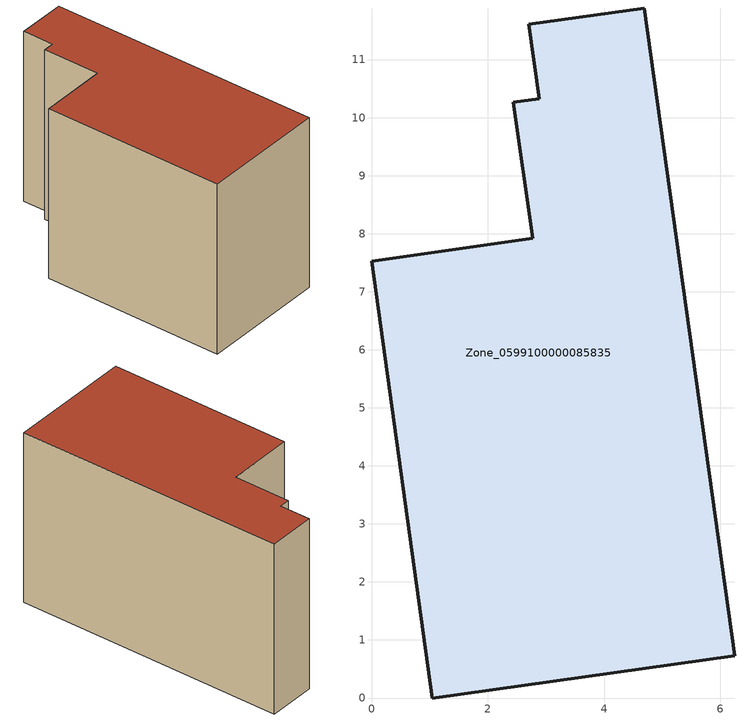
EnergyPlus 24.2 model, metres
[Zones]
Zone_0599100000085835
 floor ground (C_G): 2.44,10.27 2.88,10.33 2.7,11.61 4.69,11.89 6.25,0.73 1.04,0 0,7.53 2.77,7.92 z0
 wall outside (C_F): 1.04,0 6.25,0.73 4.69,11.89 2.7,11.61 2.88,10.33 2.44,10.27 2.77,7.92 0,7.53 1.04,0 z0:7.29
 roof outside (C_R): 2.88,10.33 2.44,10.27 2.77,7.92 0,7.53 1.04,0 6.25,0.73 4.69,11.89 2.7,11.61 z7.29
[BUILDING]
Pand.0599100000085835: North Axis=0; Terrain=City; Loads Convergence Tolerance Value=0.04; Temperature Convergence Tolerance Value=0.4; Solar Distribution=FullExterior; Maximum Number of Warmup Days=25; Minimum Number of Warmup Days=1
[Site:Location]
Rotterdam.The.Hague.AP_ZH_NLD Design_Conditions: Latitude=51.96; Longitude=4.45; Time Zone=1; Elevation=-4.5
[SITE:GROUNDTEMPERATURE:BUILDINGSURFACE]
18, 18, 18, 18, 18, 18, 18, 18, 18, 18, 18, 18
[MATERIAL] Thermal Absorptance=0.9; Solar Absorptance=0.7; Visible Absorptance=0.7
Name | Roughness | Thickness | Conductivity | Density | Specific Heat
G.TI.1946 | MediumSmooth | 0.15 | 1 | 540 | 1210
F.TI.1946 | Rough | 0.3 | 0.857143 | 1920 | 840
R.TI.1946 | MediumRough | 0.2 | 0.1 | 1500 | 1000
[CONSTRUCTION]
C_G: G.TI.1946
C_F: F.TI.1946
C_R: R.TI.1946
[ZONE]
Zone_0599100000085835: Type=1; Multiplier=1; Ceiling Height=Autocalculate; Volume=Autocalculate; Floor Area=autocalculate; Part of Total Floor Area=Yes
[ZONEINFILTRATION:DESIGNFLOWRATE]
Infil_Zone_0599100000085835: Zone or ZoneList or Space or SpaceList=Zone_0599100000085835; Schedule=AlwaysOn; Design Flow Rate Calculation Method=Flow/Area; Flow Rate per Floor Area=0.003; Constant Term Coefficient=1; Temperature Term Coefficient=0; Velocity Term Coefficient=0; Velocity Squared Term Coefficient=0
[HVACTEMPLATE:ZONE:IDEALLOADSAIRSYSTEM]
Zone_0599100000085835: Maximum Heating Supply Air Temperature=50; Minimum Cooling Supply Air Temperature=13; Maximum Heating Supply Air Humidity Ratio=0.0156; Minimum Cooling Supply Air Humidity Ratio=0.0077; Heating Limit=NoLimit; Cooling Limit=NoLimit; Dehumidification Control Type=ConstantSensibleHeatRatio; Cooling Sensible Heat Ratio=0.7; Dehumidification Setpoint=60; Humidification Control Type=None; Humidification Setpoint=30; Outdoor Air Method=None; Outdoor Air Flow Rate per Person=0.00944; Outdoor Air Flow Rate per Zone Floor Area=0; Outdoor Air Flow Rate per Zone=0; Demand Controlled Ventilation Type=None; Outdoor Air Economizer Type=NoEconomizer; Heat Recovery Type=None; Sensible Heat Recovery Effectiveness=0.7; Latent Heat Recovery Effectiveness=0.65
[ZONECONTROL:THERMOSTAT]
ThermostatControl_Zone_0599100000085835: Zone or ZoneList=Zone_0599100000085835; Control Type Schedule=DualSetpointControlType; Control 1=Thermostat_Zone_0599100000085835; Temperature Difference Between Cutout And Setpoint=0
[THERMOSTATSETPOINT:DUALSETPOINT]
Thermostat_Zone_0599100000085835: Heating Setpoint Temperature Schedule=HeatingSetpoint_Zone_0599100000085835; Cooling Setpoint Temperature Schedule=CoolingSetpoint_Zone_0599100000085835
[SCHEDULE:COMPACT]
HeatingSetpoint_Zone_0599100000085835: Through: 12/31, For: AllDays, Until: 24:00, 21
CoolingSetpoint_Zone_0599100000085835: Through: 12/31, For: AllDays, Until: 24:00, 24
DualSetpointControlType: Through: 12/31, For: AllDays, Until: 24:00, 4
AlwaysOn: Through: 12/31, For: AllDays, Until: 24:00, 1
